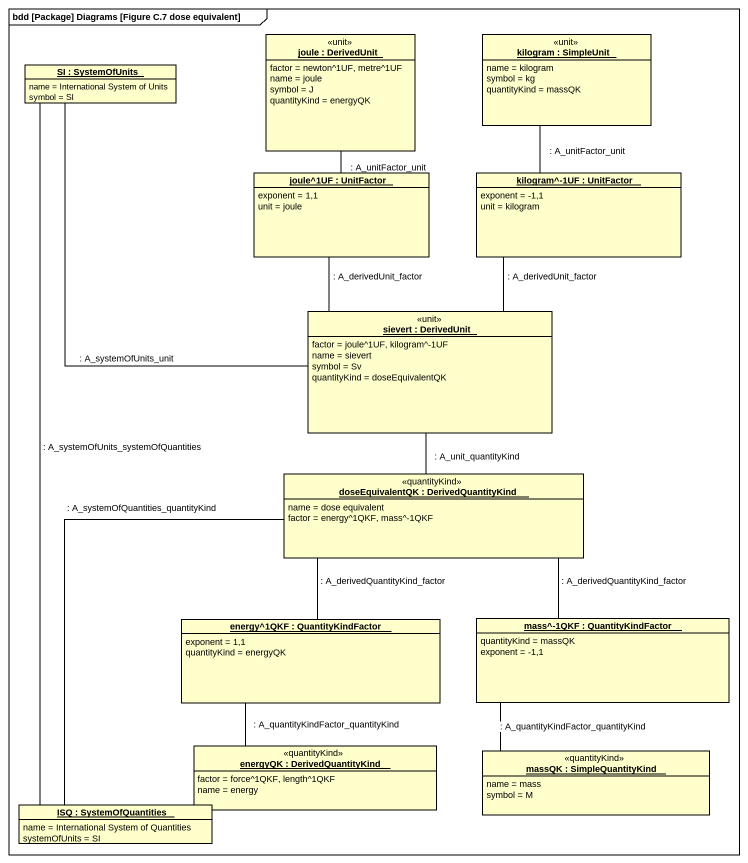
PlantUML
@startuml
mainframe bdd [Package] Diagrams [Figure C.7 dose equivalent]
hide circle
hide empty members
object "joule : DerivedUnit" as joule <<unit>> {
  factor = newton^1UF, metre^1UF
  name = joule
  symbol = J
  quantityKind = energyQK
}
object "kilogram : SimpleUnit" as kilogram <<unit>> {
  name = kilogram
  symbol = kg
  quantityKind = massQK
}
object "SI : SystemOfUnits" as SI {
  name = International System of Units
  symbol = SI
}
object "joule^1UF : UnitFactor" as joule_1UF {
  exponent = 1,1
  unit = joule
}
object "kilogram^-1UF : UnitFactor" as kilogram_1UF {
  exponent = -1,1
  unit = kilogram
}
object "sievert : DerivedUnit" as sievert <<unit>> {
  factor = joule^1UF, kilogram^-1UF
  name = sievert
  symbol = Sv
  quantityKind = doseEquivalentQK
}
object "doseEquivalentQK : DerivedQuantityKind" as doseEquivalentQK <<quantityKind>> {
  name = dose equivalent
  factor = energy^1QKF, mass^-1QKF
}
object "energy^1QKF : QuantityKindFactor" as energy_1QKF {
  exponent = 1,1
  quantityKind = energyQK
}
object "mass^-1QKF : QuantityKindFactor" as mass_1QKF {
  quantityKind = massQK
  exponent = -1,1
}
object "energyQK : DerivedQuantityKind" as energyQK <<quantityKind>> {
  factor = force^1QKF, length^1QKF
  name = energy
}
object "massQK : SimpleQuantityKind" as massQK <<quantityKind>> {
  name = mass
  symbol = M
}
object "ISQ : SystemOfQuantities" as ISQ {
  name = International System of Quantities
  systemOfUnits = SI
}
SI -- sievert : : A_systemOfUnits_unit
joule_1UF -up- joule : : A_unitFactor_unit
kilogram_1UF -up- kilogram : : A_unitFactor_unit
sievert -up- joule_1UF : : A_derivedUnit_factor
sievert -up- kilogram_1UF : : A_derivedUnit_factor
sievert -- doseEquivalentQK : : A_unit_quantityKind
doseEquivalentQK -- energy_1QKF : : A_derivedQuantityKind_factor
doseEquivalentQK -- mass_1QKF : : A_derivedQuantityKind_factor
energy_1QKF -- energyQK : : A_quantityKindFactor_quantityKind
massQK -up- mass_1QKF : : A_quantityKindFactor_quantityKind
ISQ -up- SI : : A_systemOfUnits_systemOfQuantities
ISQ -up- doseEquivalentQK : : A_systemOfQuantities_quantityKind
@enduml
